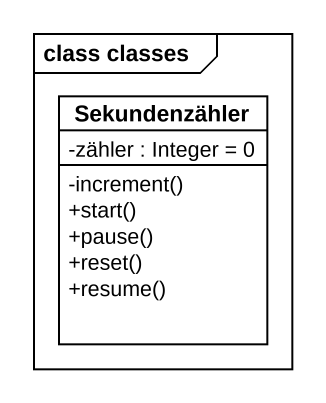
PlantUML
@startuml
mainframe class classes
hide circle
hide empty members
skinparam classAttributeIconSize 0
class Sekundenzähler {
  -zähler : Integer = 0
  -increment()
  +start()
  +pause()
  +reset()
  +resume()
}
@enduml
